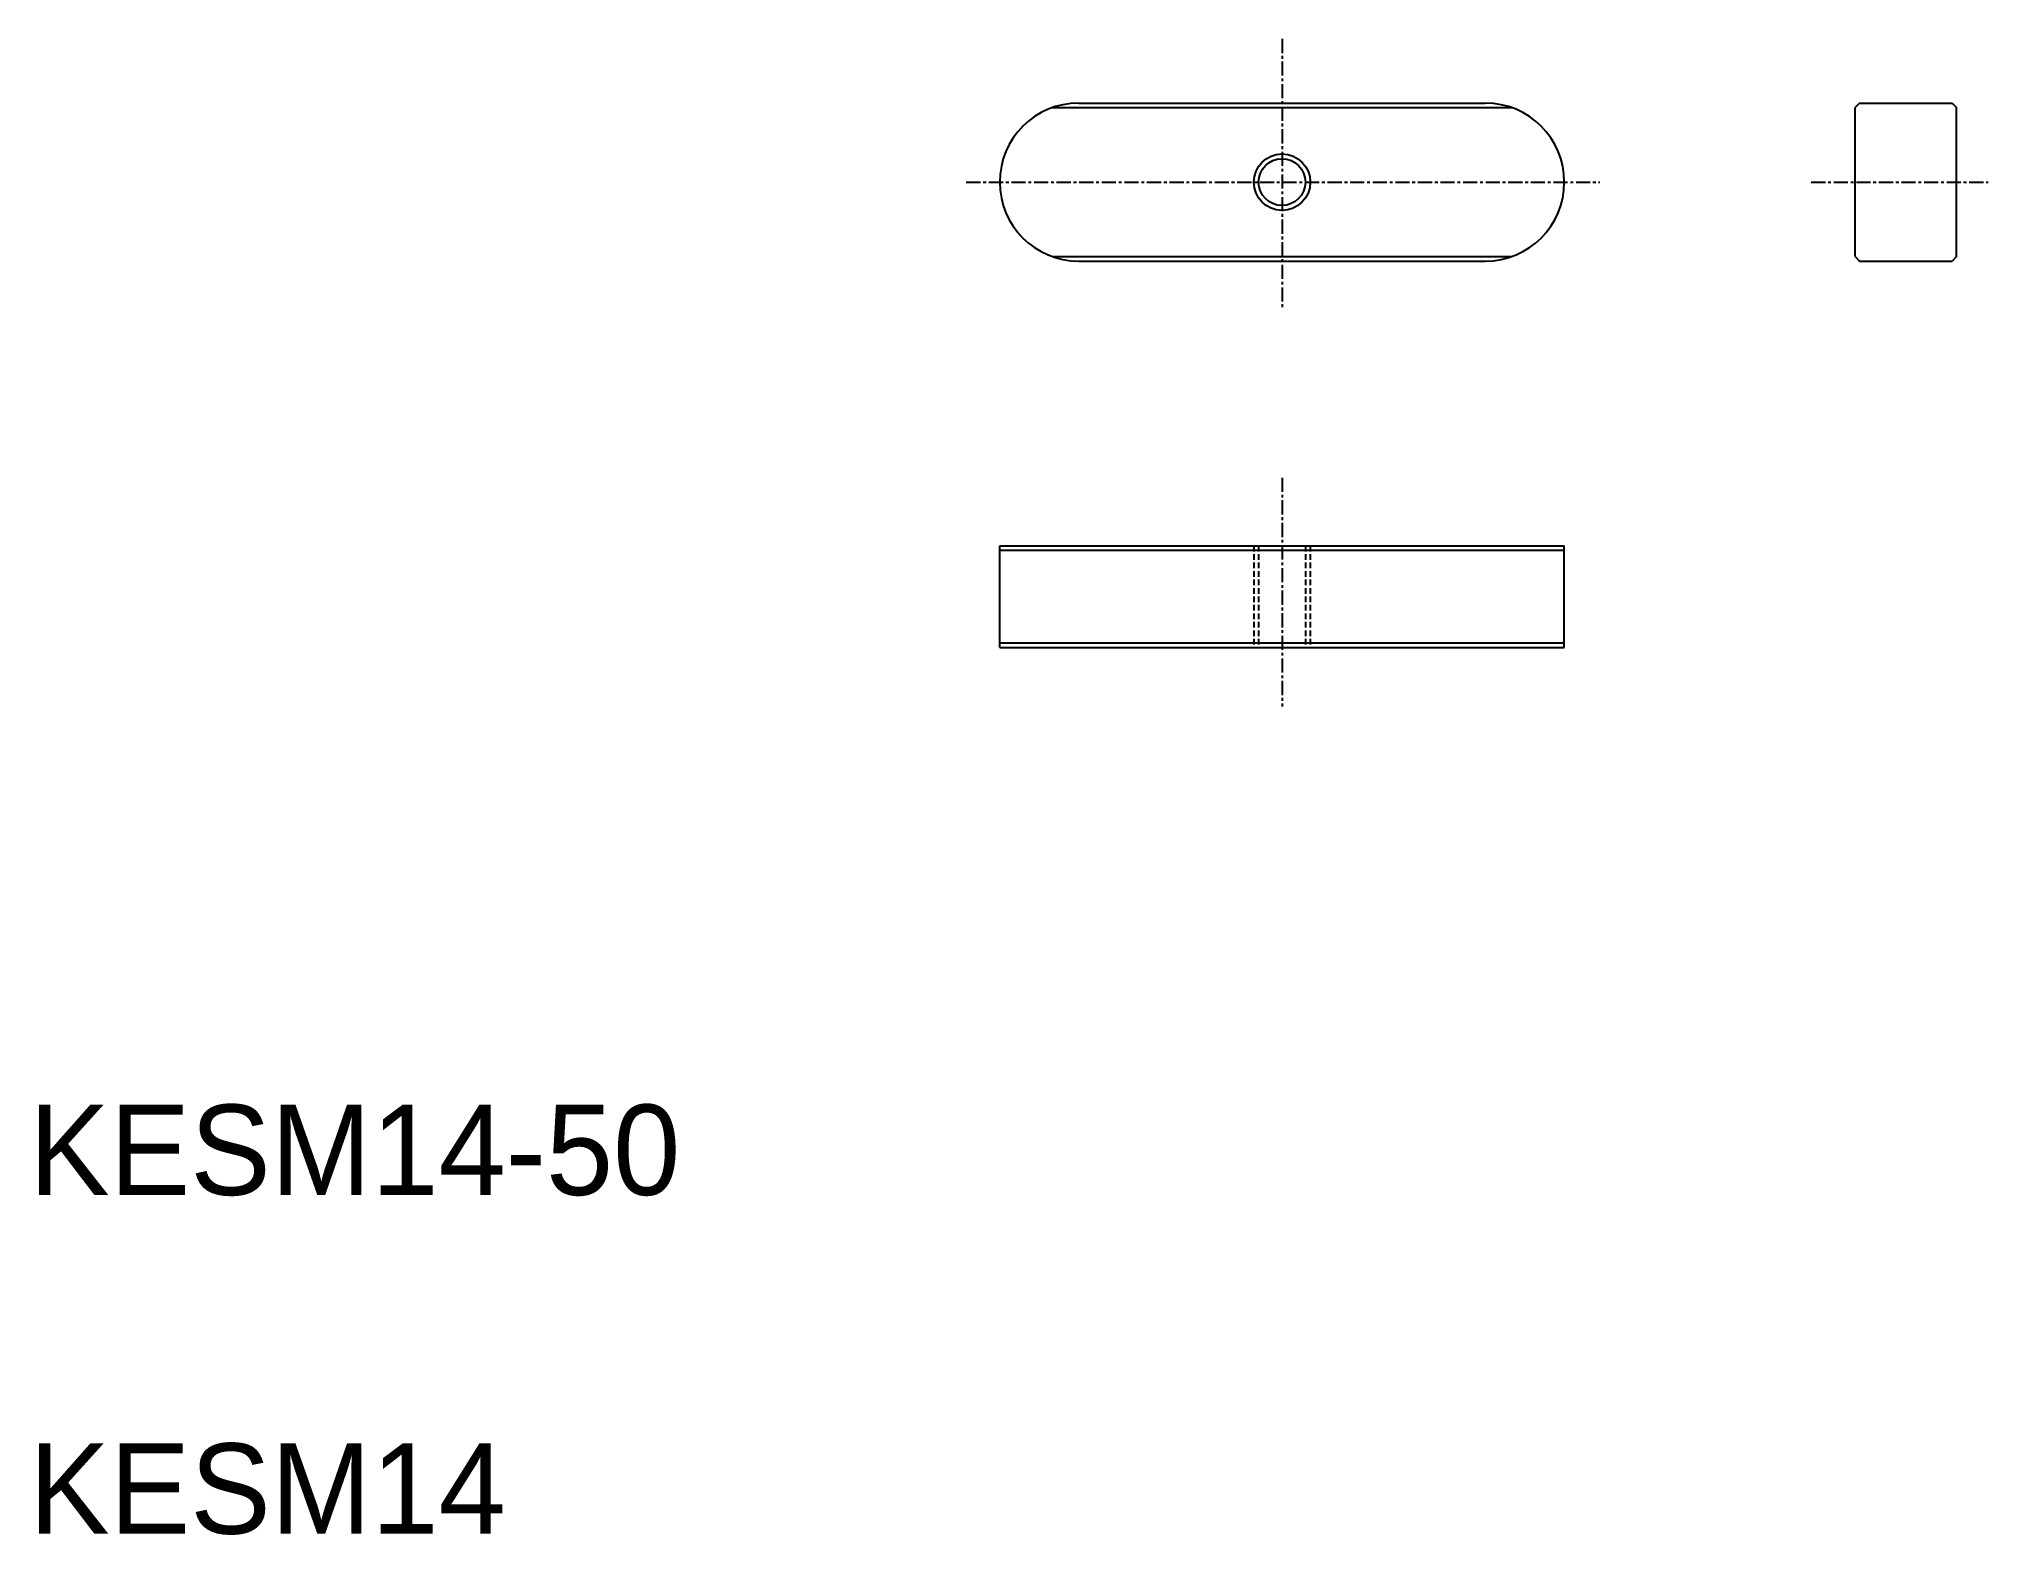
# Model space of a CAD drawing. Extents: x 21 to 193, y 20 to 152.
import ezdxf

# ---------------------------------------------------------------- set-up
doc = ezdxf.new("R2010")
doc.units = 0
doc.linetypes.add('CENTER', pattern=[2, 1.25, -0.25, 0.25, -0.25])
doc.linetypes.add('DASHED', pattern=[0.75, 0.5, -0.25])
doc.layers.get('0').update_dxf_attribs({"linetype": 'CONTINUOUS'})
doc.layers.add('CENTER', color=1, linetype='CENTER')

msp = doc.modelspace()

# ---------------------------------------------------------------- linework, layer by layer
at = {"color": 3, "linetype": 'CONTINUOUS'}
for p, q in [((110.64, 146.3), (151.3, 146.3)), ((110.64, 133.1), (151.3, 133.1)), ((105.97, 107.1), (155.97, 107.1)), ((105.97, 98.9), (155.97, 98.9))]:
    msp.add_line(p, q, dxfattribs=at)
at = {"color": 7, "linetype": 'CONTINUOUS'}
for p, q in [((112.97, 146.7), (148.97, 146.7)), ((182.12, 146.7), (181.72, 146.3)), ((181.72, 133.1), (181.72, 146.3)), ((182.12, 146.7), (190.32, 146.7)), ((190.32, 146.7), (190.72, 146.3)), ((190.72, 133.1), (190.72, 146.3)), ((105.97, 139.7), (105.97, 139.7)), ((155.97, 139.7), (155.97, 139.7)), ((181.72, 133.1), (182.12, 132.7)), ((190.72, 133.1), (190.32, 132.7)), ((112.97, 132.7), (148.97, 132.7)), ((182.12, 132.7), (190.32, 132.7)), ((105.97, 107.5), (155.97, 107.5)), ((105.97, 98.5), (105.97, 107.5)), ((155.97, 98.5), (155.97, 107.5)), ((105.97, 98.5), (155.97, 98.5)), ((118.47, 98.5), (118.47, 98.5))]:
    msp.add_line(p, q, dxfattribs=at)
at = {"color": 3, "linetype": 'DASHED'}
for p, q in [((128.47, 107.5), (128.47, 98.5)), ((128.9, 107.5), (128.9, 98.5)), ((133.04, 107.5), (133.04, 98.5)), ((133.47, 107.5), (133.47, 98.5))]:
    msp.add_line(p, q, dxfattribs=at)
at = {"color": 3, "linetype": 'CONTINUOUS'}
msp.add_circle((130.97, 139.7), 2.5, dxfattribs=at)
at = {"color": 7, "linetype": 'CONTINUOUS'}
msp.add_circle((130.97, 139.7), 2.07, dxfattribs=at)
for centre, start, end in [((112.97, 139.7), 90, 180), ((148.97, 139.7), 0, 90), ((112.97, 139.7), 180, 270), ((148.97, 139.7), 270, 0)]:
    msp.add_arc(centre, 7, start, end, dxfattribs=at)
at = {"layer": 'CENTER', "color": 1, "linetype": 'CENTER'}
for p, q in [((130.97, 152.38), (130.97, 128.43)), ((103.01, 139.7), (159.11, 139.7)), ((177.84, 139.7), (193.5, 139.7)), ((130.97, 113.52), (130.97, 93.26))]:
    msp.add_line(p, q, dxfattribs=at)

# ---------------------------------------------------------------- texts
at = {"color": 7, "linetype": 'CONTINUOUS'}
for s, p in [('KESM14-50', (20, 50)), ('KESM14', (20, 20))]:
    msp.add_text(s, height=8, dxfattribs=at).set_placement(p)

doc.saveas('drawing.dxf')
